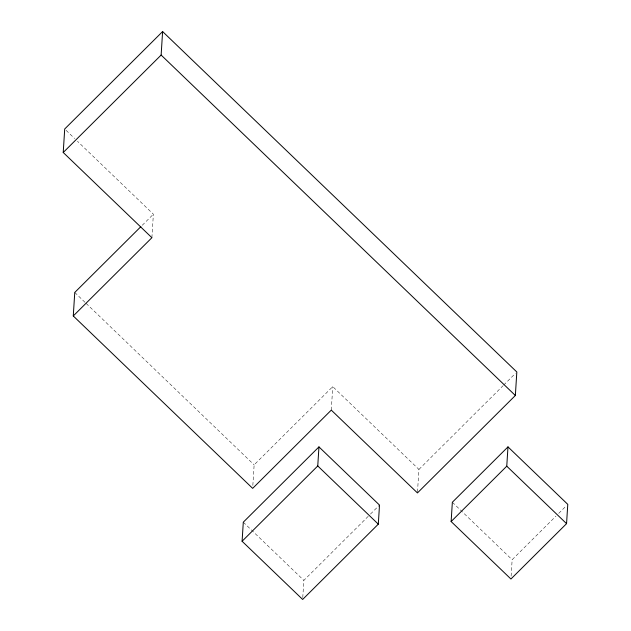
<?xml version="1.0" encoding="UTF-8"?>
<svg xmlns="http://www.w3.org/2000/svg" width="631" height="631" viewBox="0 0 631 631"><rect width="100%" height="100%" fill="white"/><g stroke="black" fill="none" stroke-linecap="round" stroke-linejoin="round"><path stroke-width="0.47" stroke-dasharray="3.15 2.37" d="M151.897 237.713L153.38 214.209L77.471 141.257M252.842 485.42L254.135 464.858L332.758 386.614L418.921 469.432L417.446 492.929M302.77 597.541L303.85 580.386L369.79 514.762M331.283 410.118L332.758 386.614M511.11 576.119L512.143 559.721L555.95 516.126M142.243 225.291L153.38 214.209M370.484 514.068L379.507 505.092M418.921 469.432L502.946 385.817M503.641 385.123L515.44 373.378M558.735 513.358L566.386 505.747M66.121 130.349L74.639 138.528M452.348 502.252L512.143 559.721M74.758 292.453L85.39 302.675M86.1 303.353L254.135 464.858M243.298 522.184L303.85 580.386"/><path stroke-width="0.95" d="M73.275 315.957L151.897 237.713L63.226 152.489L64.709 128.984L162.609 31.55L516.828 371.99L515.353 395.495L417.446 492.929L331.283 410.118L252.66 488.362L73.275 315.957L74.758 292.453L140.855 226.671M63.226 152.489L161.134 55.055L162.609 31.55M242.099 541.256L243.298 522.184L318.955 446.898L379.507 505.092L378.308 524.156L302.651 599.45L242.099 541.256L317.756 465.962L318.955 446.898M451.133 521.545L452.348 502.252L507.979 446.89L567.774 504.358L566.559 523.651L510.929 579.013L451.133 521.545L506.764 466.183L507.979 446.89M161.134 55.055L515.353 395.495M506.764 466.183L566.559 523.651M317.756 465.962L378.308 524.156"/></g></svg>
